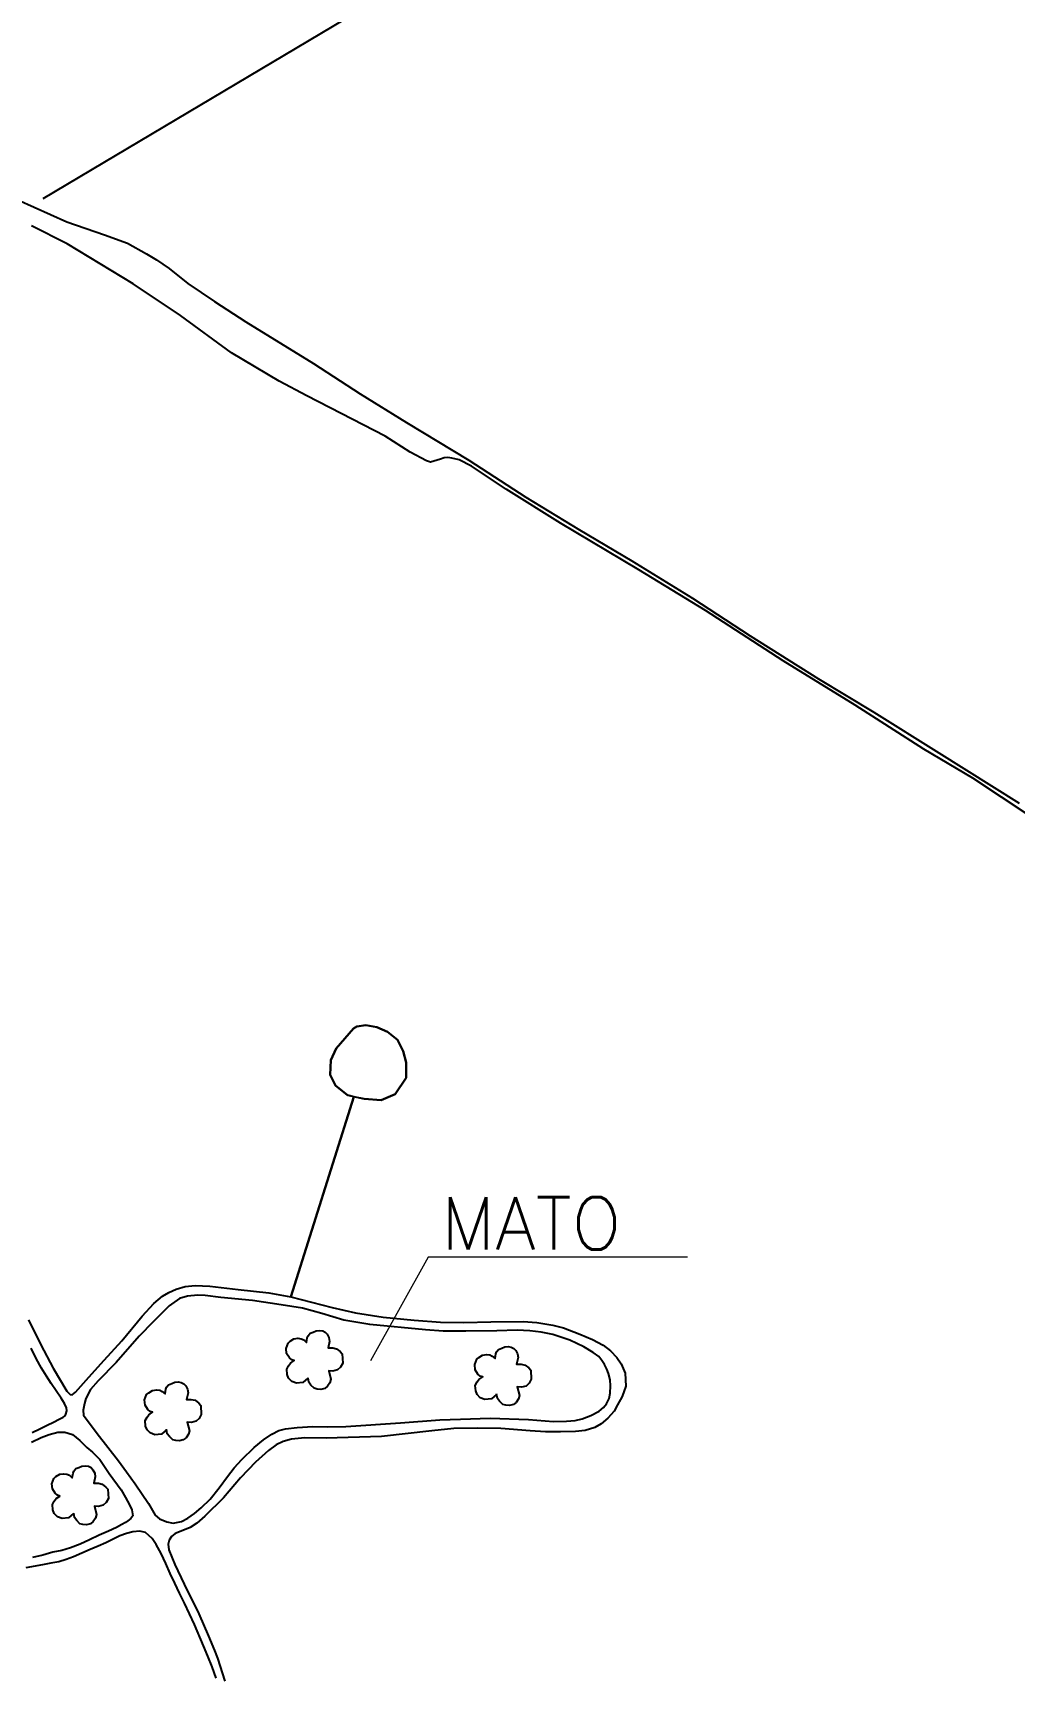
# Model space of a CAD drawing. Extents: x 736895 to 740045, y 7819423 to 7823878.
# Drawn here: x 737725 to 738089, y 7822275 to 7822886 of the extents above; entities that cross this region are included whole.
import ezdxf

# ---------------------------------------------------------------- set-up
doc = ezdxf.new("R2010")
doc.units = 0
doc.linetypes.add('CONTINUO', pattern=[0])
doc.layers.add('0114001139', color=1, linetype='Continuous', lineweight=25)
doc.layers.add('TEXTO_DIVERSOS', color=7, linetype='Continuous', lineweight=5)
for name, color, linetype in [('0114001139001', 5, 'Continuous'), ('0114001139007', 5, 'Continuous'), ('_SIMBOLO ARVORE', 118, 'Continuous'), ('MATO', 3, 'Continuous')]:
    doc.layers.add(name, color=color, linetype=linetype)
doc.styles.add('Simplex', font='simplex.shx')

msp = doc.modelspace()

# ---------------------------------------------------------------- linework, layer by layer
msp.add_lwpolyline([(737728.6, 7822824.46), (738069.49, 7823027.42)])
at = {"color": 3}
msp.add_lwpolyline([(737843.99, 7822515.92), (737837.52, 7822508.43), (737835.55, 7822504.14), (737835.34, 7822498.61), (737837.23, 7822494.61), (737841.67, 7822491.05), (737847.92, 7822489.67), (737854.25, 7822489.23), (737859.42, 7822491.41), (737863.49, 7822497.52), (737863.49, 7822503.19), (737862.47, 7822507.48), (737860.36, 7822511.63), (737856.65, 7822514.61), (737852.58, 7822516.35), (737848.58, 7822517.08), (737845.16, 7822516.57)], close=True, dxfattribs=at)
at = {"layer": '0114001139'}
msp.add_lwpolyline([(737719.28, 7822823.92), (737737.44, 7822815.83), (737751.49, 7822810.98), (737760.04, 7822807.89), (737767.05, 7822803.84), (737770.77, 7822801.62), (737775.52, 7822798.49), (737782.4, 7822792.92), (737792.37, 7822786.2), (737803.97, 7822778.58), (737829.04, 7822763.18), (737846.39, 7822751.88), (737863.6, 7822741.21), (737886.79, 7822727.12), (737908.02, 7822713.44), (737927.94, 7822701.31), (737947.32, 7822689.75), (737969.9, 7822675.86), (737991.38, 7822661.85), (738016.74, 7822645.85), (738037.33, 7822633.5), (738061.44, 7822618.37), (738091.24, 7822599.69)], dxfattribs=at)
at = {"layer": '0114001139001', "color": 5, "linetype": 'ByBlock'}
for points in [[(737724.57, 7822365.66), (737727.45, 7822367.04), (737730.2, 7822368.4), (737732.46, 7822369.43), (737734.59, 7822370.58), (737736.13, 7822371.31), (737736.85, 7822371.88), (737737.13, 7822372.48), (737737.46, 7822373.67), (737737.36, 7822374.85), (737736.59, 7822376.47), (737735.31, 7822378.43), (737731.62, 7822383.83), (737729.9, 7822386.56), (737728.04, 7822389.6), (737726.12, 7822393.17), (737724.19, 7822396.94)], [(737792.91, 7822274.26), (737791.4, 7822278.47), (737789.85, 7822282.44), (737788.23, 7822286.34), (737784.85, 7822294.2), (737783.04, 7822298.17), (737781.19, 7822302.13), (737779.37, 7822305.92), (737777.6, 7822309.56), (737775.89, 7822313.26), (737774.24, 7822316.94), (737772.49, 7822320.6), (737770.62, 7822324.04), (737769.12, 7822326.24), (737766.71, 7822328.42), (737764.54, 7822328.94), (737762.02, 7822328.73), (737759.57, 7822328.12), (737757.17, 7822327.18), (737754.67, 7822325.99), (737751.98, 7822324.68), (737749.12, 7822323.38), (737746.08, 7822322.12), (737742.98, 7822320.74), (737739.99, 7822319.45), (737737.18, 7822318.38), (737734.42, 7822317.6), (737731.45, 7822317), (737728.37, 7822316.44), (737722.23, 7822315.37)]]:
    msp.add_lwpolyline(points, dxfattribs=at)
at = {"layer": '0114001139007'}
for points in [[(738095.36, 7822594.83), (738074.06, 7822608.91), (738055.84, 7822619.67), (738030.37, 7822636.06), (738003.63, 7822652.6), (737974.7, 7822671.25), (737949.91, 7822686.37), (737920.83, 7822703.74), (737900.68, 7822716.44), (737887.85, 7822724.93), (737883.17, 7822727.27), (737880.52, 7822727.98), (737879.05, 7822728.22), (737877.66, 7822728.06), (737876.27, 7822727.5), (737872.61, 7822726.46), (737871.08, 7822726.95), (737865.01, 7822730.16), (737855.75, 7822736.13), (737839.38, 7822744.53), (737826.59, 7822751.04), (737816.36, 7822756.51), (737798.63, 7822767.1), (737779.7, 7822780.91), (737762.09, 7822792.78), (737737.53, 7822807.57), (737724.3, 7822814.34)], [(737723.22, 7822407.48), (737727.8, 7822398.21), (737732.34, 7822389.6), (737737.51, 7822380.96), (737738.66, 7822379.74), (737739.41, 7822379.7), (737740.71, 7822380.61), (737745.57, 7822386.26), (737751.3, 7822392.54), (737757.89, 7822399.72), (737765.4, 7822408.93), (737769.74, 7822413.62), (737772.98, 7822416.34), (737775.35, 7822417.73), (737778.07, 7822418.99), (737781.46, 7822419.89), (737785.09, 7822420.33), (737790.56, 7822420.05), (737801.06, 7822418.83), (737812.5, 7822417.53), (737820.66, 7822416.07), (737844.13, 7822490.5), (737841.67, 7822491.05), (737837.23, 7822494.61), (737835.34, 7822498.61), (737835.55, 7822504.14), (737837.52, 7822508.43), (737843.99, 7822515.92), (737845.16, 7822516.57), (737848.58, 7822517.08), (737852.58, 7822516.35), (737856.65, 7822514.61), (737860.36, 7822511.63), (737862.47, 7822507.48), (737863.49, 7822503.19), (737863.49, 7822497.52), (737859.42, 7822491.41), (737854.25, 7822489.23), (737847.92, 7822489.67), (737844.13, 7822490.5), (737820.66, 7822416.07), (737836.08, 7822412.16), (737844.7, 7822410.18), (737855.04, 7822408.56), (737866.46, 7822407.41), (737876.24, 7822406.7), (737885, 7822406.58), (737895.01, 7822406.78), (737907.04, 7822406.94), (737912.07, 7822406.57), (737918.07, 7822405.59), (737921.93, 7822404.52), (737928.09, 7822402.19), (737932.71, 7822400.22), (737936.69, 7822398.09), (737939.42, 7822395.99), (737941.75, 7822393.5), (737943.36, 7822391.14), (737944.94, 7822387.67), (737945.18, 7822382.9), (737943.8, 7822379.02), (737942.1, 7822375.97), (737940.79, 7822373.6), (737938.47, 7822371), (737936.02, 7822368.91), (737933.57, 7822367.49), (737930.02, 7822366.43), (737926.39, 7822366.03), (737920.92, 7822365.83), (737915.24, 7822365.87), (737909.6, 7822366.3), (737898.67, 7822367.13), (737889.93, 7822367.29), (737881.24, 7822367.17), (737873.03, 7822366.26), (737854.39, 7822364.17), (737833.81, 7822363.58), (737825.92, 7822363.66), (737820.91, 7822363.22), (737817.79, 7822362.32), (737815.22, 7822361.01), (737812.34, 7822358.92), (737807.56, 7822354.56), (737801.95, 7822348.73), (737795.67, 7822341.38), (737788.76, 7822334.56), (737785.73, 7822331.91), (737783.32, 7822330.37), (737781.85, 7822329.72), (737777.67, 7822328.14), (737776.33, 7822327), (737775.42, 7822325.58), (737775.07, 7822324.08), (737775.3, 7822321.99), (737777.59, 7822316.55), (737781.1, 7822309.25), (737786.54, 7822298.17), (737790.04, 7822289.9), (737792.37, 7822284.62), (737793.44, 7822281.72), (737796.19, 7822273.14)]]:
    msp.add_lwpolyline(points, dxfattribs=at)
at = {"layer": '_SIMBOLO ARVORE', "linetype": 'CONTINUO'}
for points in [[(737827.02, 7822385.81, 0), (737825.12, 7822384.22, 0), (737822.72, 7822383.95, 0), (737821, 7822384.61, 0), (737819.79, 7822385.81, 0), (737819.28, 7822387.18, 0), (737819.15, 7822389.2, 0), (737819.8, 7822390.48, 0), (737820.5, 7822391.42, 0), (737821.88, 7822392.36, 0), (737821, 7822392.64, 0), (737820.13, 7822393.36, 0), (737819.11, 7822394.97, 0), (737818.92, 7822396.89, 0), (737819.66, 7822398.89, 0), (737820.44, 7822399.6, 0), (737821.85, 7822400.47, 0), (737823.33, 7822400.66, 0), (737824.52, 7822400.5, 0), (737825.46, 7822400.06, 0), (737826.49, 7822399.14, 0), (737826.79, 7822400.9, 0), (737827.06, 7822401.6, 0), (737827.82, 7822402.57, 0), (737828.97, 7822402.99, 0), (737830.08, 7822403.49, 0), (737831.34, 7822403.6, 0), (737832.53, 7822403.43, 0), (737833.49, 7822402.92, 0), (737834.21, 7822402.15, 0), (737834.83, 7822400.91, 0), (737835.08, 7822399.53, 0), (737834.51, 7822397.08, 0), (737836.23, 7822397.1, 0), (737837.65, 7822396.76, 0), (737838.99, 7822395.7, 0), (737839.74, 7822394.85, 0), (737839.94, 7822391.47, 0), (737839.11, 7822389.96, 0), (737838.01, 7822388.95, 0), (737836.28, 7822388.48, 0), (737834.76, 7822388.62, 0), (737835.57, 7822385.46, 0), (737835.2, 7822384.12, 0), (737834.28, 7822382.83, 0), (737833.28, 7822382.03, 0), (737831.85, 7822381.68, 0), (737830.44, 7822381.77, 0), (737829.37, 7822382.07, 0), (737828.16, 7822383.26, 0), (737827.33, 7822384.34, 0), (737827.08, 7822385.98, 0)], [(737897.09, 7822379.8, 0), (737895.19, 7822378.21, 0), (737892.79, 7822377.93, 0), (737891.07, 7822378.59, 0), (737889.85, 7822379.79, 0), (737889.35, 7822381.16, 0), (737889.22, 7822383.18, 0), (737889.87, 7822384.46, 0), (737890.56, 7822385.4, 0), (737891.95, 7822386.34, 0), (737891.07, 7822386.62, 0), (737890.2, 7822387.34, 0), (737889.18, 7822388.95, 0), (737888.99, 7822390.87, 0), (737889.73, 7822392.87, 0), (737890.5, 7822393.58, 0), (737891.92, 7822394.45, 0), (737893.4, 7822394.65, 0), (737894.59, 7822394.48, 0), (737895.53, 7822394.04, 0), (737896.55, 7822393.13, 0), (737896.86, 7822394.88, 0), (737897.12, 7822395.58, 0), (737897.89, 7822396.55, 0), (737899.04, 7822396.97, 0), (737900.15, 7822397.47, 0), (737901.41, 7822397.58, 0), (737902.59, 7822397.41, 0), (737903.56, 7822396.9, 0), (737904.27, 7822396.13, 0), (737904.9, 7822394.89, 0), (737905.15, 7822393.51, 0), (737904.58, 7822391.06, 0), (737906.3, 7822391.09, 0), (737907.72, 7822390.74, 0), (737909.06, 7822389.68, 0), (737909.81, 7822388.83, 0), (737910.01, 7822385.45, 0), (737909.18, 7822383.94, 0), (737908.08, 7822382.93, 0), (737906.34, 7822382.47, 0), (737904.82, 7822382.6, 0), (737905.64, 7822379.44, 0), (737905.26, 7822378.1, 0), (737904.35, 7822376.81, 0), (737903.35, 7822376.01, 0), (737901.92, 7822375.66, 0), (737900.5, 7822375.75, 0), (737899.44, 7822376.05, 0), (737898.23, 7822377.25, 0), (737897.4, 7822378.32, 0), (737897.14, 7822379.96, 0)], [(737774.47, 7822366.67, 0), (737772.57, 7822365.08, 0), (737770.17, 7822364.8, 0), (737768.45, 7822365.46, 0), (737767.24, 7822366.66, 0), (737766.73, 7822368.03, 0), (737766.6, 7822370.05, 0), (737767.25, 7822371.33, 0), (737767.95, 7822372.27, 0), (737769.33, 7822373.21, 0), (737768.45, 7822373.49, 0), (737767.58, 7822374.21, 0), (737766.56, 7822375.82, 0), (737766.37, 7822377.74, 0), (737767.11, 7822379.74, 0), (737767.89, 7822380.45, 0), (737769.3, 7822381.32, 0), (737770.78, 7822381.52, 0), (737771.97, 7822381.35, 0), (737772.91, 7822380.91, 0), (737773.94, 7822380, 0), (737774.24, 7822381.75, 0), (737774.51, 7822382.45, 0), (737775.27, 7822383.42, 0), (737776.42, 7822383.84, 0), (737777.53, 7822384.34, 0), (737778.79, 7822384.45, 0), (737779.97, 7822384.28, 0), (737780.94, 7822383.77, 0), (737781.66, 7822383, 0), (737782.28, 7822381.76, 0), (737782.53, 7822380.38, 0), (737781.96, 7822377.93, 0), (737783.68, 7822377.96, 0), (737785.1, 7822377.61, 0), (737786.44, 7822376.55, 0), (737787.19, 7822375.7, 0), (737787.39, 7822372.32, 0), (737786.56, 7822370.81, 0), (737785.46, 7822369.8, 0), (737783.72, 7822369.34, 0), (737782.21, 7822369.47, 0), (737783.02, 7822366.31, 0), (737782.65, 7822364.97, 0), (737781.73, 7822363.68, 0), (737780.73, 7822362.88, 0), (737779.3, 7822362.53, 0), (737777.89, 7822362.62, 0), (737776.82, 7822362.92, 0), (737775.61, 7822364.12, 0), (737774.78, 7822365.19, 0), (737774.53, 7822366.83, 0)], [(737739.98, 7822335.48, 0), (737738.09, 7822333.89, 0), (737735.68, 7822333.61, 0), (737733.97, 7822334.28, 0), (737732.75, 7822335.48, 0), (737732.25, 7822336.85, 0), (737732.11, 7822338.87, 0), (737732.77, 7822340.15, 0), (737733.46, 7822341.09, 0), (737734.84, 7822342.03, 0), (737733.96, 7822342.31, 0), (737733.09, 7822343.03, 0), (737732.07, 7822344.64, 0), (737731.89, 7822346.56, 0), (737732.62, 7822348.56, 0), (737733.4, 7822349.27, 0), (737734.81, 7822350.14, 0), (737736.3, 7822350.33, 0), (737737.48, 7822350.16, 0), (737738.42, 7822349.73, 0), (737739.45, 7822348.81, 0), (737739.76, 7822350.57, 0), (737740.02, 7822351.27, 0), (737740.79, 7822352.24, 0), (737741.93, 7822352.66, 0), (737743.05, 7822353.15, 0), (737744.3, 7822353.27, 0), (737745.49, 7822353.1, 0), (737746.45, 7822352.59, 0), (737747.17, 7822351.82, 0), (737747.8, 7822350.58, 0), (737748.04, 7822349.2, 0), (737747.47, 7822346.75, 0), (737749.19, 7822346.77, 0), (737750.61, 7822346.43, 0), (737751.96, 7822345.37, 0), (737752.7, 7822344.52, 0), (737752.9, 7822341.14, 0), (737752.07, 7822339.62, 0), (737750.97, 7822338.62, 0), (737749.24, 7822338.15, 0), (737747.72, 7822338.29, 0), (737748.53, 7822335.13, 0), (737748.16, 7822333.79, 0), (737747.25, 7822332.5, 0), (737746.24, 7822331.7, 0), (737744.81, 7822331.35, 0), (737743.4, 7822331.44, 0), (737742.34, 7822331.74, 0), (737741.12, 7822332.93, 0), (737740.29, 7822334.01, 0), (737740.04, 7822335.64, 0)]]:
    msp.add_polyline3d(points, dxfattribs=at)
at = {"layer": 'MATO', "linetype": 'ByBlock'}
msp.add_lwpolyline([(737759.64, 7822351.07), (737762.87, 7822346.58), (737767.74, 7822339.19), (737770.22, 7822334.93), (737771.9, 7822333.53), (737774.59, 7822332.46), (737777.02, 7822331.92), (737780.1, 7822332.5), (737782.35, 7822333.75), (737784.89, 7822335.5), (737787.36, 7822337.61), (737790.69, 7822340.86), (737794.1, 7822345.05), (737797.17, 7822349.23), (737799.61, 7822352.45), (737802.51, 7822355.58), (737807.07, 7822360.02), (737810.51, 7822362.88), (737813.56, 7822365.04), (737816.25, 7822366.4), (737818.65, 7822367.05), (737822.98, 7822367.55), (737828.9, 7822367.87), (737834.25, 7822367.77), (737841.06, 7822367.91), (737861.36, 7822369.27), (737876.02, 7822370.35), (737883.7, 7822370.6), (737894.74, 7822370.95), (737908.94, 7822370.45), (737918.22, 7822369.77), (737923.09, 7822369.81), (737926.32, 7822370.16), (737928.9, 7822370.74), (737932.1, 7822371.92), (737935.22, 7822373.61), (737936.9, 7822374.93), (737938.01, 7822376.36), (737938.94, 7822378.26), (737939.37, 7822380.3), (737939.45, 7822382.97), (737939.27, 7822385.22), (737938.73, 7822387.59), (737938.05, 7822389.16), (737937.19, 7822390.88), (737936.26, 7822392.38), (737935.11, 7822393.86), (737933, 7822395.44), (737929.49, 7822397.44), (737924.36, 7822399.95), (737918.02, 7822402.11), (737913.68, 7822402.93), (737909.42, 7822403.5), (737904.8, 7822403.65), (737897.18, 7822403.44), (737885.64, 7822403.26), (737877.31, 7822403.33), (737870.65, 7822403.76), (737850.04, 7822405.8), (737840.39, 7822407.35), (737832.15, 7822409.89), (737824.95, 7822411.86), (737817.09, 7822413.13), (737806.43, 7822414.67), (737794.72, 7822415.88), (737788.79, 7822416.53), (737786.14, 7822416.67), (737782.3, 7822416.35), (737779.36, 7822415.42), (737775.53, 7822412.73), (737769.58, 7822406.79), (737764.34, 7822401.51), (737755.74, 7822391.72), (737749.11, 7822384.85), (737746.2, 7822381.68), (737744.51, 7822378.28), (737744.01, 7822376.42), (737743.58, 7822373.94), (737743.65, 7822372.03), (737748.78, 7822365.33), (737756.7, 7822355.08)], close=True, dxfattribs=at)
msp.add_lwpolyline([(737724.3, 7822362.04), (737727.87, 7822363.82), (737730.87, 7822364.89), (737734.17, 7822365.76), (737736.72, 7822365.76), (737739.56, 7822364.84), (737742.23, 7822362.64), (737744.84, 7822360.03), (737747.04, 7822358.35), (737749.76, 7822355.57), (737753.24, 7822350.36), (737757.62, 7822344.38), (737759.19, 7822341.48), (737760.68, 7822338.76), (737761.56, 7822336.95), (737761.95, 7822334.66), (737761.17, 7822333.66), (737760.14, 7822332.84), (737759.25, 7822332.2), (737757.84, 7822331.49), (737755.85, 7822330.37), (737752.88, 7822328.93), (737749.45, 7822327.46), (737745.89, 7822325.76), (737742.42, 7822324.12), (737738.82, 7822322.81), (737735.62, 7822321.81), (737732.2, 7822321.1), (737728.53, 7822320.06), (737724.69, 7822319.18)], dxfattribs=at)
at = {"layer": 'TEXTO_DIVERSOS', "linetype": 'ByBlock'}
msp.add_lwpolyline([(737967.99, 7822430.84), (737871.64, 7822430.84), (737850.31, 7822392.25)], dxfattribs=at)

# ---------------------------------------------------------------- texts
at = {"layer": 'TEXTO_DIVERSOS', "linetype": 'Continuous', "style": 'Simplex'}
msp.add_text('MATO', height=19.5, dxfattribs=at).set_placement((737876.57, 7822433.68))

doc.saveas('drawing.dxf')
